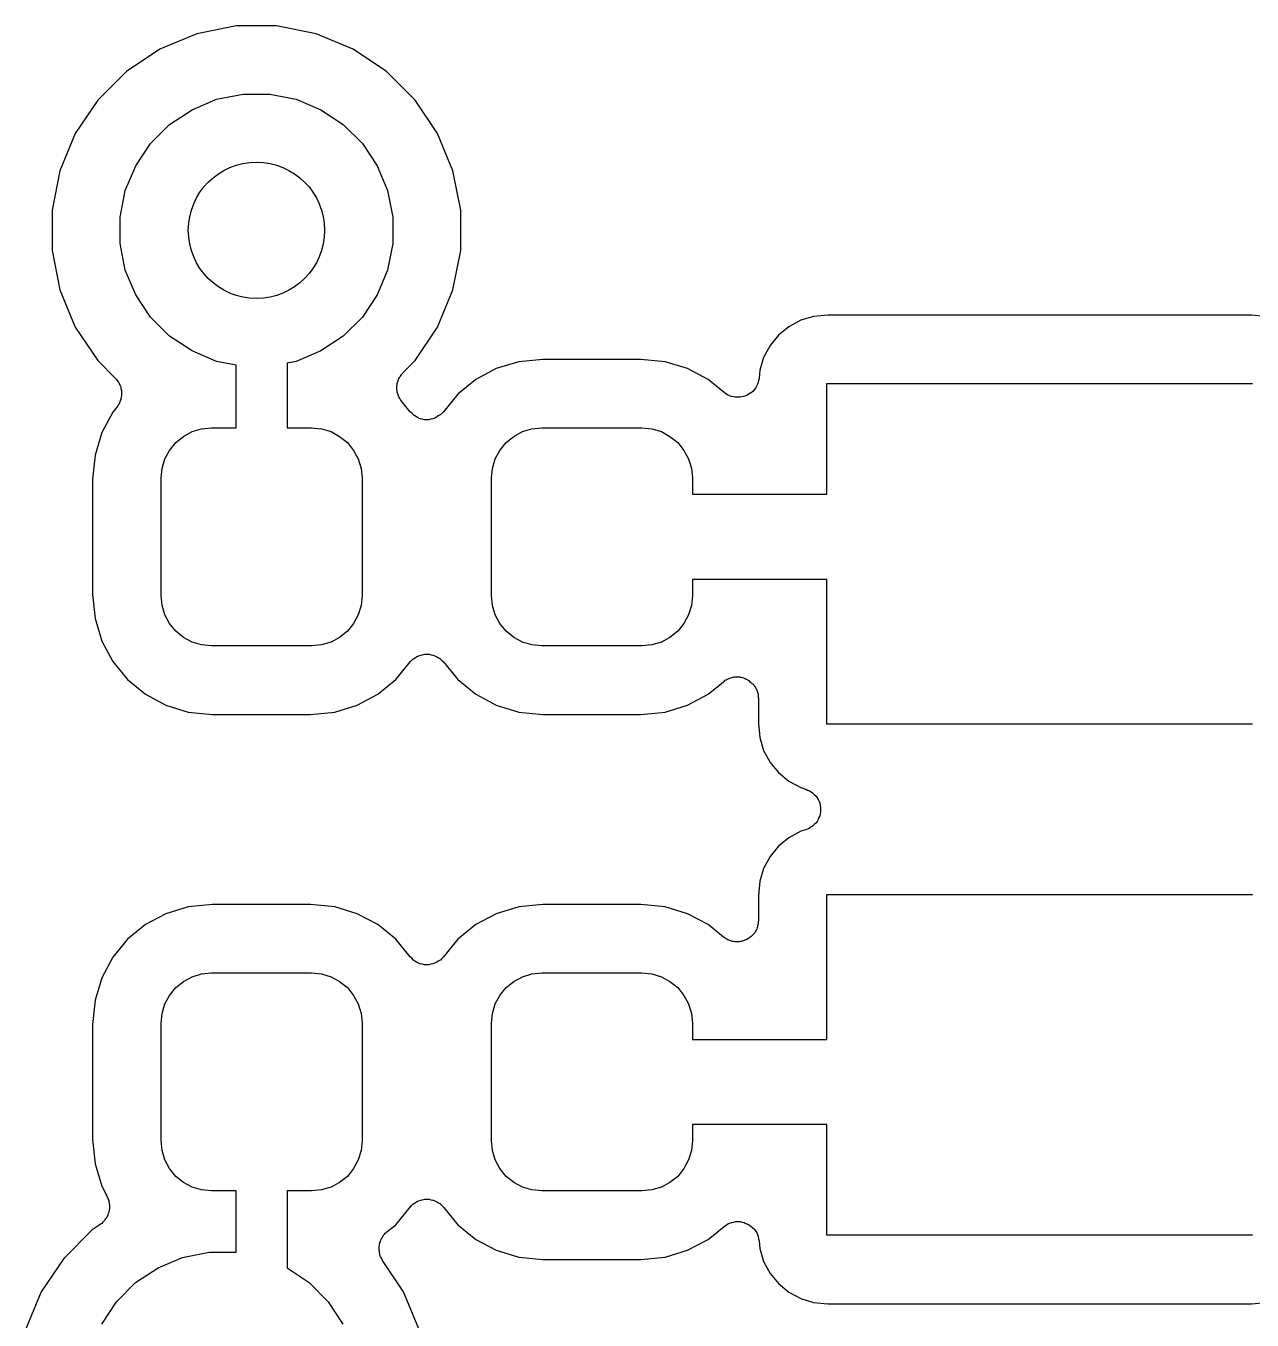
# Model space of a CAD drawing. Extents: x 113.2 to 188.8, y -123.8 to -78.2.
# Drawn here: x 151.323 to 154.923, y -115.399 to -111.6 of the extents above; entities that cross this region are included whole.
import ezdxf

# ---------------------------------------------------------------- set-up
doc = ezdxf.new("R2010")
doc.units = 0
doc.layers.add('BLACK', color=7, linetype='CONTINUOUS')

msp = doc.modelspace()

# ---------------------------------------------------------------- linework, layer by layer
at = {"layer": 'BLACK', "linetype": 'CONTINUOUS'}
for p, q in [((151.941, -111.6), (151.825, -111.623)), ((152.059, -111.6), (151.941, -111.6)), ((152.175, -111.623), (152.059, -111.6)), ((151.825, -111.623), (151.716, -111.668)), ((152.284, -111.668), (152.175, -111.623)), ((151.716, -111.668), (151.618, -111.734)), ((152.382, -111.734), (152.284, -111.668)), ((151.618, -111.734), (151.534, -111.818)), ((152.466, -111.818), (152.382, -111.734)), ((151.883, -111.815), (151.961, -111.8)), ((151.961, -111.8), (152.039, -111.8)), ((152.039, -111.8), (152.117, -111.815)), ((151.534, -111.818), (151.468, -111.916)), ((151.811, -111.846), (151.883, -111.815)), ((152.117, -111.815), (152.189, -111.846)), ((152.532, -111.916), (152.466, -111.818)), ((151.745, -111.889), (151.811, -111.846)), ((152.189, -111.846), (152.255, -111.889)), ((151.468, -111.916), (151.423, -112.025)), ((151.689, -111.945), (151.745, -111.889)), ((152.255, -111.889), (152.311, -111.945)), ((152.577, -112.025), (152.532, -111.916)), ((151.646, -112.011), (151.689, -111.945)), ((152.311, -111.945), (152.354, -112.011)), ((151.423, -112.025), (151.4, -112.141)), ((151.615, -112.083), (151.646, -112.011)), ((152.354, -112.011), (152.385, -112.083)), ((152.6, -112.141), (152.577, -112.025)), ((151.6, -112.161), (151.615, -112.083)), ((152.385, -112.083), (152.4, -112.161)), ((151.4, -112.141), (151.4, -112.259)), ((152.6, -112.259), (152.6, -112.141)), ((151.6, -112.239), (151.6, -112.161)), ((152.4, -112.161), (152.4, -112.239)), ((151.4, -112.259), (151.423, -112.375)), ((151.615, -112.317), (151.6, -112.239)), ((152.4, -112.239), (152.385, -112.317)), ((152.577, -112.375), (152.6, -112.259)), ((151.646, -112.389), (151.615, -112.317)), ((152.385, -112.317), (152.354, -112.389)), ((151.423, -112.375), (151.468, -112.484)), ((151.689, -112.455), (151.646, -112.389)), ((152.354, -112.389), (152.311, -112.455)), ((152.532, -112.484), (152.577, -112.375)), ((153.678, -112.449), (153.636, -112.453)), ((154.922, -112.449), (153.678, -112.449)), ((154.964, -112.453), (154.922, -112.449)), ((151.468, -112.484), (151.534, -112.582)), ((151.745, -112.511), (151.689, -112.455)), ((152.311, -112.455), (152.255, -112.511)), ((152.466, -112.582), (152.532, -112.484)), ((153.563, -112.483), (153.533, -112.508)), ((153.598, -112.464), (153.563, -112.483)), ((153.636, -112.453), (153.598, -112.464)), ((151.811, -112.554), (151.745, -112.511)), ((152.255, -112.511), (152.189, -112.554)), ((153.533, -112.508), (153.508, -112.538)), ((151.883, -112.585), (151.811, -112.554)), ((152.189, -112.554), (152.117, -112.585)), ((153.508, -112.538), (153.489, -112.573)), ((151.534, -112.582), (151.586, -112.635)), ((151.94, -112.596), (151.883, -112.585)), ((151.94, -112.78), (151.94, -112.596)), ((152.117, -112.585), (152.09, -112.59)), ((152.09, -112.59), (152.09, -112.78)), ((152.43, -112.618), (152.466, -112.582)), ((152.77, -112.586), (152.704, -112.606)), ((152.841, -112.579), (152.77, -112.586)), ((153.129, -112.579), (152.841, -112.579)), ((153.2, -112.586), (153.129, -112.579)), ((153.266, -112.606), (153.2, -112.586)), ((153.489, -112.573), (153.478, -112.611)), ((151.586, -112.635), (151.587, -112.635)), ((151.587, -112.635), (151.588, -112.637)), ((151.588, -112.637), (151.59, -112.639)), ((151.59, -112.639), (151.592, -112.642)), ((152.416, -112.641), (152.417, -112.638)), ((152.417, -112.638), (152.418, -112.635)), ((152.418, -112.635), (152.42, -112.632)), ((152.42, -112.632), (152.421, -112.63)), ((152.421, -112.63), (152.423, -112.628)), ((152.423, -112.628), (152.425, -112.625)), ((152.425, -112.625), (152.427, -112.622)), ((152.427, -112.622), (152.429, -112.62)), ((152.429, -112.62), (152.43, -112.618)), ((152.644, -112.638), (152.591, -112.681)), ((152.704, -112.606), (152.644, -112.638)), ((153.326, -112.638), (153.266, -112.606)), ((153.373, -112.676), (153.326, -112.638)), ((153.476, -112.635), (153.474, -112.641)), ((153.478, -112.611), (153.476, -112.634)), ((153.476, -112.634), (153.476, -112.635)), ((153.476, -112.635), (153.476, -112.635)), ((153.476, -112.635), (153.476, -112.635)), ((153.476, -112.635), (153.476, -112.635)), ((151.592, -112.642), (151.594, -112.645)), ((151.594, -112.645), (151.596, -112.647)), ((151.596, -112.647), (151.597, -112.65)), ((151.597, -112.65), (151.598, -112.653)), ((151.598, -112.653), (151.6, -112.656)), ((151.6, -112.656), (151.601, -112.658)), ((151.601, -112.658), (151.602, -112.661)), ((151.602, -112.661), (151.602, -112.664)), ((151.602, -112.664), (151.603, -112.667)), ((151.603, -112.667), (151.604, -112.67)), ((151.604, -112.67), (151.604, -112.673)), ((151.604, -112.673), (151.604, -112.676)), ((151.604, -112.676), (151.604, -112.68)), ((152.412, -112.656), (152.413, -112.653)), ((152.412, -112.659), (152.412, -112.656)), ((152.412, -112.662), (152.412, -112.659)), ((152.412, -112.665), (152.412, -112.662)), ((152.412, -112.668), (152.412, -112.665)), ((152.413, -112.671), (152.412, -112.668)), ((152.413, -112.65), (152.414, -112.647)), ((152.413, -112.653), (152.413, -112.65)), ((152.413, -112.674), (152.413, -112.671)), ((152.414, -112.677), (152.413, -112.674)), ((152.414, -112.647), (152.415, -112.644)), ((152.415, -112.68), (152.414, -112.677)), ((152.415, -112.644), (152.416, -112.641)), ((153.378, -112.68), (153.373, -112.676)), ((153.452, -112.677), (153.447, -112.68)), ((153.453, -112.677), (153.452, -112.677)), ((153.457, -112.673), (153.453, -112.677)), ((153.453, -112.677), (153.453, -112.677)), ((153.461, -112.668), (153.457, -112.673)), ((153.465, -112.663), (153.461, -112.668)), ((153.461, -112.668), (153.461, -112.668)), ((153.461, -112.668), (153.461, -112.668)), ((153.468, -112.658), (153.465, -112.663)), ((153.471, -112.652), (153.468, -112.658)), ((153.468, -112.658), (153.468, -112.658)), ((153.468, -112.658), (153.468, -112.658)), ((153.473, -112.647), (153.471, -112.652)), ((153.474, -112.641), (153.473, -112.647)), ((153.473, -112.647), (153.473, -112.647)), ((153.473, -112.647), (153.473, -112.647)), ((153.675, -112.975), (153.675, -112.65)), ((153.675, -112.65), (154.925, -112.65)), ((151.592, -112.716), (151.59, -112.719)), ((151.594, -112.714), (151.592, -112.716)), ((151.595, -112.711), (151.594, -112.714)), ((151.597, -112.709), (151.595, -112.711)), ((151.598, -112.706), (151.597, -112.709)), ((151.599, -112.704), (151.598, -112.706)), ((151.6, -112.7), (151.599, -112.704)), ((151.602, -112.697), (151.6, -112.7)), ((151.603, -112.692), (151.602, -112.695)), ((151.602, -112.695), (151.602, -112.697)), ((151.604, -112.685), (151.603, -112.689)), ((151.603, -112.689), (151.603, -112.692)), ((151.604, -112.68), (151.604, -112.682)), ((151.604, -112.682), (151.604, -112.685)), ((152.416, -112.683), (152.415, -112.68)), ((152.417, -112.686), (152.416, -112.683)), ((152.418, -112.689), (152.417, -112.686)), ((152.419, -112.691), (152.418, -112.689)), ((152.421, -112.694), (152.419, -112.691)), ((152.422, -112.697), (152.421, -112.694)), ((152.424, -112.699), (152.422, -112.697)), ((152.426, -112.702), (152.424, -112.699)), ((152.451, -112.733), (152.426, -112.702)), ((152.426, -112.702), (152.426, -112.702)), ((152.591, -112.681), (152.549, -112.733)), ((153.383, -112.683), (153.378, -112.68)), ((153.389, -112.686), (153.383, -112.683)), ((153.383, -112.683), (153.383, -112.683)), ((153.383, -112.683), (153.383, -112.683)), ((153.394, -112.688), (153.389, -112.686)), ((153.395, -112.688), (153.394, -112.688)), ((153.401, -112.689), (153.395, -112.688)), ((153.395, -112.688), (153.395, -112.688)), ((153.406, -112.69), (153.401, -112.689)), ((153.407, -112.69), (153.406, -112.69)), ((153.413, -112.69), (153.407, -112.69)), ((153.407, -112.69), (153.407, -112.69)), ((153.419, -112.69), (153.413, -112.69)), ((153.425, -112.689), (153.419, -112.69)), ((153.419, -112.69), (153.419, -112.69)), ((153.419, -112.69), (153.419, -112.69)), ((153.431, -112.688), (153.425, -112.689)), ((153.436, -112.686), (153.431, -112.688)), ((153.431, -112.688), (153.431, -112.688)), ((153.431, -112.688), (153.431, -112.688)), ((153.442, -112.684), (153.436, -112.686)), ((153.447, -112.68), (153.442, -112.683)), ((153.442, -112.683), (153.442, -112.683)), ((153.442, -112.683), (153.442, -112.684)), ((151.578, -112.734), (151.546, -112.794)), ((151.59, -112.719), (151.578, -112.734)), ((152.456, -112.737), (152.451, -112.733)), ((152.46, -112.741), (152.456, -112.737)), ((152.46, -112.742), (152.46, -112.741)), ((152.46, -112.741), (152.46, -112.741)), ((152.465, -112.745), (152.46, -112.742)), ((152.47, -112.748), (152.465, -112.745)), ((152.476, -112.751), (152.47, -112.748)), ((152.47, -112.748), (152.47, -112.748)), ((152.47, -112.748), (152.47, -112.748)), ((152.481, -112.753), (152.476, -112.751)), ((152.482, -112.753), (152.481, -112.753)), ((152.481, -112.753), (152.481, -112.753)), ((152.487, -112.754), (152.482, -112.753)), ((152.493, -112.756), (152.487, -112.754)), ((152.512, -112.754), (152.506, -112.756)), ((152.518, -112.753), (152.512, -112.754)), ((152.524, -112.751), (152.518, -112.753)), ((152.518, -112.753), (152.518, -112.753)), ((152.518, -112.753), (152.518, -112.753)), ((152.529, -112.749), (152.524, -112.751)), ((152.534, -112.745), (152.529, -112.749)), ((152.529, -112.749), (152.529, -112.749)), ((152.529, -112.749), (152.529, -112.749)), ((152.539, -112.742), (152.534, -112.745)), ((152.54, -112.742), (152.539, -112.742)), ((152.539, -112.742), (152.539, -112.742)), ((152.544, -112.738), (152.54, -112.742)), ((152.548, -112.734), (152.544, -112.738)), ((152.549, -112.733), (152.548, -112.733)), ((152.548, -112.733), (152.548, -112.733)), ((152.548, -112.733), (152.548, -112.733)), ((152.548, -112.733), (152.548, -112.734)), ((151.786, -112.805), (151.811, -112.791)), ((151.811, -112.791), (151.839, -112.783)), ((151.839, -112.783), (151.868, -112.78)), ((151.868, -112.78), (151.94, -112.78)), ((152.09, -112.78), (152.162, -112.78)), ((152.162, -112.78), (152.191, -112.783)), ((152.191, -112.783), (152.219, -112.791)), ((152.219, -112.791), (152.244, -112.805)), ((152.494, -112.756), (152.493, -112.756)), ((152.493, -112.756), (152.493, -112.756)), ((152.5, -112.756), (152.494, -112.756)), ((152.506, -112.756), (152.5, -112.756)), ((152.506, -112.756), (152.506, -112.756)), ((152.506, -112.756), (152.506, -112.756)), ((152.756, -112.805), (152.781, -112.791)), ((152.781, -112.791), (152.809, -112.783)), ((152.809, -112.783), (152.838, -112.78)), ((152.838, -112.78), (153.132, -112.78)), ((153.132, -112.78), (153.161, -112.783)), ((153.161, -112.783), (153.189, -112.791)), ((153.189, -112.791), (153.214, -112.805)), ((151.546, -112.794), (151.526, -112.86)), ((151.745, -112.846), (151.763, -112.823)), ((151.763, -112.823), (151.786, -112.805)), ((152.244, -112.805), (152.267, -112.823)), ((152.267, -112.823), (152.285, -112.846)), ((152.715, -112.846), (152.733, -112.823)), ((152.733, -112.823), (152.756, -112.805)), ((153.214, -112.805), (153.237, -112.823)), ((153.237, -112.823), (153.255, -112.846)), ((151.526, -112.86), (151.519, -112.931)), ((151.731, -112.871), (151.745, -112.846)), ((152.285, -112.846), (152.299, -112.871)), ((152.701, -112.871), (152.715, -112.846)), ((153.255, -112.846), (153.269, -112.871)), ((151.72, -112.927), (151.723, -112.899)), ((151.723, -112.899), (151.731, -112.871)), ((152.299, -112.871), (152.307, -112.899)), ((152.307, -112.899), (152.31, -112.927)), ((152.69, -112.927), (152.693, -112.899)), ((152.693, -112.899), (152.701, -112.871)), ((153.269, -112.871), (153.277, -112.899)), ((153.277, -112.899), (153.28, -112.927)), ((151.519, -112.931), (151.519, -113.269)), ((151.72, -113.272), (151.72, -112.927)), ((152.31, -112.927), (152.31, -113.272)), ((152.69, -113.272), (152.69, -112.927)), ((153.28, -112.927), (153.28, -112.975)), ((153.28, -112.975), (153.675, -112.975)), ((153.675, -113.225), (153.28, -113.225)), ((153.28, -113.225), (153.28, -113.272)), ((153.675, -113.65), (153.675, -113.225)), ((151.519, -113.269), (151.526, -113.34)), ((151.723, -113.301), (151.72, -113.272)), ((152.31, -113.272), (152.307, -113.301)), ((152.693, -113.301), (152.69, -113.272)), ((153.28, -113.272), (153.277, -113.301)), ((151.731, -113.329), (151.723, -113.301)), ((152.307, -113.301), (152.299, -113.329)), ((152.701, -113.329), (152.693, -113.301)), ((153.277, -113.301), (153.269, -113.329)), ((151.526, -113.34), (151.546, -113.406)), ((151.745, -113.354), (151.731, -113.329)), ((151.763, -113.377), (151.745, -113.354)), ((152.285, -113.354), (152.267, -113.377)), ((152.299, -113.329), (152.285, -113.354)), ((152.715, -113.354), (152.701, -113.329)), ((152.733, -113.377), (152.715, -113.354)), ((153.255, -113.354), (153.237, -113.377)), ((153.269, -113.329), (153.255, -113.354)), ((151.786, -113.395), (151.763, -113.377)), ((151.811, -113.409), (151.786, -113.395)), ((152.244, -113.395), (152.219, -113.409)), ((152.267, -113.377), (152.244, -113.395)), ((152.756, -113.395), (152.733, -113.377)), ((152.781, -113.409), (152.756, -113.395)), ((153.214, -113.395), (153.189, -113.409)), ((153.237, -113.377), (153.214, -113.395)), ((151.546, -113.406), (151.578, -113.466)), ((151.839, -113.417), (151.811, -113.409)), ((151.868, -113.42), (151.839, -113.417)), ((152.162, -113.42), (151.868, -113.42)), ((152.191, -113.417), (152.162, -113.42)), ((152.219, -113.409), (152.191, -113.417)), ((152.809, -113.417), (152.781, -113.409)), ((152.838, -113.42), (152.809, -113.417)), ((153.132, -113.42), (152.838, -113.42)), ((153.161, -113.417), (153.132, -113.42)), ((153.189, -113.409), (153.161, -113.417)), ((151.578, -113.466), (151.621, -113.519)), ((152.409, -113.519), (152.451, -113.467)), ((152.451, -113.467), (152.452, -113.467)), ((152.452, -113.466), (152.456, -113.462)), ((152.452, -113.467), (152.452, -113.466)), ((152.452, -113.467), (152.452, -113.467)), ((152.452, -113.467), (152.452, -113.467)), ((152.456, -113.462), (152.46, -113.458)), ((152.46, -113.458), (152.461, -113.458)), ((152.461, -113.458), (152.466, -113.455)), ((152.461, -113.458), (152.461, -113.458)), ((152.466, -113.455), (152.471, -113.451)), ((152.471, -113.451), (152.477, -113.449)), ((152.471, -113.451), (152.471, -113.451)), ((152.471, -113.451), (152.471, -113.451)), ((152.477, -113.449), (152.482, -113.447)), ((152.482, -113.447), (152.488, -113.446)), ((152.482, -113.447), (152.482, -113.447)), ((152.482, -113.447), (152.482, -113.447)), ((152.488, -113.446), (152.494, -113.444)), ((152.494, -113.444), (152.494, -113.444)), ((152.494, -113.444), (152.494, -113.444)), ((152.494, -113.444), (152.5, -113.444)), ((152.5, -113.444), (152.506, -113.444)), ((152.506, -113.444), (152.507, -113.444)), ((152.507, -113.444), (152.507, -113.444)), ((152.507, -113.444), (152.512, -113.446)), ((152.512, -113.446), (152.518, -113.447)), ((152.518, -113.447), (152.519, -113.447)), ((152.519, -113.447), (152.519, -113.447)), ((152.519, -113.447), (152.524, -113.449)), ((152.524, -113.449), (152.53, -113.452)), ((152.53, -113.452), (152.53, -113.452)), ((152.53, -113.452), (152.53, -113.452)), ((152.53, -113.452), (152.535, -113.455)), ((152.535, -113.455), (152.54, -113.458)), ((152.54, -113.458), (152.54, -113.459)), ((152.54, -113.459), (152.54, -113.459)), ((152.54, -113.459), (152.544, -113.463)), ((152.544, -113.463), (152.549, -113.467)), ((152.549, -113.467), (152.591, -113.519)), ((153.39, -113.515), (153.393, -113.514)), ((153.393, -113.514), (153.396, -113.513)), ((153.396, -113.513), (153.399, -113.512)), ((153.399, -113.512), (153.402, -113.512)), ((153.402, -113.512), (153.405, -113.511)), ((153.405, -113.511), (153.408, -113.511)), ((153.408, -113.511), (153.411, -113.511)), ((153.411, -113.511), (153.414, -113.511)), ((153.414, -113.511), (153.418, -113.511)), ((153.418, -113.511), (153.421, -113.512)), ((153.421, -113.512), (153.424, -113.512)), ((153.424, -113.512), (153.427, -113.513)), ((153.427, -113.513), (153.43, -113.514)), ((153.43, -113.514), (153.432, -113.515)), ((151.621, -113.519), (151.674, -113.562)), ((152.356, -113.562), (152.409, -113.519)), ((152.591, -113.519), (152.644, -113.562)), ((153.326, -113.562), (153.371, -113.525)), ((153.371, -113.525), (153.372, -113.525)), ((153.372, -113.525), (153.374, -113.523)), ((153.374, -113.523), (153.376, -113.521)), ((153.376, -113.521), (153.379, -113.52)), ((153.379, -113.52), (153.382, -113.518)), ((153.382, -113.518), (153.385, -113.517)), ((153.385, -113.517), (153.387, -113.516)), ((153.387, -113.516), (153.39, -113.515)), ((153.432, -113.515), (153.435, -113.516)), ((153.435, -113.516), (153.438, -113.518)), ((153.438, -113.518), (153.441, -113.519)), ((153.441, -113.519), (153.443, -113.52)), ((153.443, -113.52), (153.446, -113.522)), ((153.446, -113.522), (153.448, -113.524)), ((153.448, -113.524), (153.451, -113.526)), ((153.451, -113.526), (153.453, -113.528)), ((153.453, -113.528), (153.455, -113.53)), ((153.455, -113.53), (153.458, -113.532)), ((153.458, -113.532), (153.46, -113.534)), ((153.46, -113.534), (153.461, -113.537)), ((153.461, -113.537), (153.463, -113.539)), ((153.463, -113.539), (153.465, -113.542)), ((153.465, -113.542), (153.466, -113.545)), ((153.466, -113.545), (153.468, -113.547)), ((153.468, -113.547), (153.469, -113.55)), ((153.469, -113.55), (153.47, -113.553)), ((151.674, -113.562), (151.734, -113.594)), ((152.296, -113.594), (152.356, -113.562)), ((152.644, -113.562), (152.704, -113.594)), ((153.266, -113.594), (153.326, -113.562)), ((153.47, -113.553), (153.471, -113.556)), ((153.471, -113.556), (153.472, -113.559)), ((153.472, -113.559), (153.473, -113.562)), ((153.473, -113.562), (153.473, -113.565)), ((153.473, -113.565), (153.473, -113.568)), ((153.473, -113.568), (153.473, -113.571)), ((153.473, -113.571), (153.474, -113.574)), ((153.474, -113.574), (153.474, -113.647)), ((151.734, -113.594), (151.8, -113.614)), ((151.8, -113.614), (151.871, -113.621)), ((151.871, -113.621), (152.159, -113.621)), ((152.159, -113.621), (152.23, -113.614)), ((152.23, -113.614), (152.296, -113.594)), ((152.704, -113.594), (152.77, -113.614)), ((152.77, -113.614), (152.841, -113.621)), ((152.841, -113.621), (153.129, -113.621)), ((153.129, -113.621), (153.2, -113.614)), ((153.2, -113.614), (153.266, -113.594)), ((153.474, -113.647), (153.478, -113.689)), ((154.925, -113.65), (153.675, -113.65)), ((153.478, -113.689), (153.489, -113.727)), ((153.489, -113.727), (153.508, -113.762)), ((153.508, -113.762), (153.533, -113.792)), ((153.533, -113.792), (153.563, -113.817)), ((153.563, -113.817), (153.598, -113.836)), ((153.598, -113.836), (153.612, -113.84)), ((153.612, -113.84), (153.613, -113.84)), ((153.613, -113.84), (153.613, -113.84)), ((153.613, -113.84), (153.613, -113.84)), ((153.613, -113.84), (153.613, -113.84)), ((153.613, -113.84), (153.618, -113.843)), ((153.618, -113.843), (153.624, -113.845)), ((153.624, -113.845), (153.624, -113.845)), ((153.624, -113.845), (153.624, -113.845)), ((153.624, -113.845), (153.629, -113.848)), ((153.629, -113.848), (153.634, -113.852)), ((153.634, -113.852), (153.634, -113.852)), ((153.634, -113.852), (153.634, -113.852)), ((153.634, -113.852), (153.638, -113.856)), ((153.638, -113.856), (153.643, -113.861)), ((153.643, -113.861), (153.643, -113.861)), ((153.643, -113.861), (153.643, -113.861)), ((153.643, -113.861), (153.646, -113.866)), ((153.646, -113.866), (153.649, -113.871)), ((153.649, -113.871), (153.649, -113.871)), ((153.649, -113.871), (153.649, -113.871)), ((153.649, -113.871), (153.652, -113.877)), ((153.652, -113.877), (153.654, -113.882)), ((153.654, -113.882), (153.654, -113.882)), ((153.654, -113.882), (153.654, -113.882)), ((153.654, -113.882), (153.655, -113.888)), ((153.655, -113.888), (153.656, -113.894)), ((153.656, -113.894), (153.656, -113.894)), ((153.656, -113.894), (153.656, -113.894)), ((153.656, -113.894), (153.656, -113.901)), ((153.649, -113.93), (153.646, -113.935)), ((153.651, -113.924), (153.649, -113.93)), ((153.649, -113.93), (153.649, -113.93)), ((153.649, -113.93), (153.649, -113.93)), ((153.654, -113.919), (153.651, -113.924)), ((153.655, -113.913), (153.654, -113.919)), ((153.654, -113.919), (153.654, -113.919)), ((153.654, -113.919), (153.654, -113.919)), ((153.656, -113.907), (153.655, -113.913)), ((153.656, -113.901), (153.656, -113.906)), ((153.656, -113.906), (153.656, -113.907)), ((153.656, -113.907), (153.656, -113.907)), ((153.598, -113.964), (153.563, -113.983)), ((153.612, -113.96), (153.598, -113.964)), ((153.617, -113.958), (153.612, -113.96)), ((153.623, -113.956), (153.617, -113.958)), ((153.628, -113.952), (153.623, -113.955)), ((153.623, -113.955), (153.623, -113.955)), ((153.623, -113.955), (153.623, -113.956)), ((153.633, -113.949), (153.628, -113.952)), ((153.638, -113.944), (153.633, -113.949)), ((153.633, -113.949), (153.633, -113.949)), ((153.633, -113.949), (153.633, -113.949)), ((153.642, -113.94), (153.638, -113.944)), ((153.646, -113.935), (153.642, -113.94)), ((153.642, -113.94), (153.642, -113.94)), ((153.642, -113.94), (153.642, -113.94)), ((153.563, -113.983), (153.533, -114.008)), ((153.508, -114.038), (153.489, -114.073)), ((153.533, -114.008), (153.508, -114.038)), ((153.489, -114.073), (153.478, -114.111)), ((153.478, -114.111), (153.474, -114.153)), ((153.474, -114.153), (153.474, -114.226)), ((153.675, -114.575), (153.675, -114.15)), ((153.675, -114.15), (154.925, -114.15)), ((151.8, -114.186), (151.734, -114.206)), ((151.871, -114.179), (151.8, -114.186)), ((152.159, -114.179), (151.871, -114.179)), ((152.23, -114.186), (152.159, -114.179)), ((152.296, -114.206), (152.23, -114.186)), ((152.77, -114.186), (152.704, -114.206)), ((152.841, -114.179), (152.77, -114.186)), ((153.129, -114.179), (152.841, -114.179)), ((153.2, -114.186), (153.129, -114.179)), ((153.266, -114.206), (153.2, -114.186)), ((151.734, -114.206), (151.674, -114.238)), ((152.356, -114.238), (152.296, -114.206)), ((152.704, -114.206), (152.644, -114.238)), ((153.326, -114.238), (153.266, -114.206)), ((153.474, -114.227), (153.473, -114.23)), ((153.473, -114.23), (153.473, -114.233)), ((153.473, -114.233), (153.473, -114.236)), ((153.474, -114.226), (153.474, -114.227)), ((151.674, -114.238), (151.621, -114.281)), ((152.409, -114.281), (152.356, -114.238)), ((152.644, -114.238), (152.591, -114.281)), ((153.371, -114.275), (153.326, -114.238)), ((153.453, -114.273), (153.45, -114.275)), ((153.455, -114.271), (153.453, -114.273)), ((153.457, -114.268), (153.455, -114.271)), ((153.459, -114.266), (153.457, -114.268)), ((153.461, -114.264), (153.459, -114.266)), ((153.463, -114.262), (153.461, -114.264)), ((153.464, -114.259), (153.463, -114.262)), ((153.466, -114.256), (153.464, -114.259)), ((153.467, -114.253), (153.466, -114.256)), ((153.469, -114.251), (153.467, -114.253)), ((153.47, -114.248), (153.469, -114.251)), ((153.471, -114.245), (153.47, -114.248)), ((153.472, -114.239), (153.471, -114.242)), ((153.471, -114.242), (153.471, -114.245)), ((153.473, -114.236), (153.472, -114.239)), ((151.621, -114.281), (151.578, -114.334)), ((152.451, -114.333), (152.409, -114.281)), ((152.591, -114.281), (152.549, -114.333)), ((153.373, -114.276), (153.371, -114.275)), ((153.376, -114.278), (153.373, -114.276)), ((153.379, -114.28), (153.376, -114.278)), ((153.381, -114.281), (153.379, -114.28)), ((153.384, -114.283), (153.381, -114.281)), ((153.387, -114.284), (153.384, -114.283)), ((153.39, -114.285), (153.387, -114.284)), ((153.393, -114.286), (153.39, -114.285)), ((153.395, -114.287), (153.393, -114.286)), ((153.398, -114.288), (153.395, -114.287)), ((153.401, -114.288), (153.398, -114.288)), ((153.405, -114.289), (153.401, -114.288)), ((153.408, -114.289), (153.405, -114.289)), ((153.41, -114.289), (153.408, -114.289)), ((153.414, -114.289), (153.41, -114.289)), ((153.417, -114.289), (153.414, -114.289)), ((153.42, -114.288), (153.417, -114.289)), ((153.423, -114.288), (153.42, -114.288)), ((153.426, -114.287), (153.423, -114.288)), ((153.429, -114.286), (153.426, -114.287)), ((153.432, -114.285), (153.429, -114.286)), ((153.434, -114.284), (153.432, -114.285)), ((153.437, -114.283), (153.434, -114.284)), ((153.44, -114.282), (153.437, -114.283)), ((153.443, -114.28), (153.44, -114.282)), ((153.445, -114.279), (153.443, -114.28)), ((153.448, -114.277), (153.445, -114.279)), ((153.45, -114.275), (153.448, -114.277)), ((151.578, -114.334), (151.546, -114.394)), ((152.456, -114.337), (152.451, -114.333)), ((152.46, -114.341), (152.456, -114.337)), ((152.46, -114.342), (152.46, -114.341)), ((152.46, -114.341), (152.46, -114.341)), ((152.465, -114.345), (152.46, -114.342)), ((152.47, -114.348), (152.465, -114.345)), ((152.476, -114.351), (152.47, -114.348)), ((152.47, -114.348), (152.47, -114.348)), ((152.47, -114.348), (152.47, -114.348)), ((152.529, -114.349), (152.523, -114.351)), ((152.534, -114.345), (152.529, -114.349)), ((152.529, -114.349), (152.529, -114.349)), ((152.529, -114.349), (152.529, -114.349)), ((152.539, -114.342), (152.534, -114.345)), ((152.54, -114.342), (152.539, -114.342)), ((152.539, -114.342), (152.539, -114.342)), ((152.544, -114.338), (152.54, -114.342)), ((152.548, -114.334), (152.544, -114.338)), ((152.549, -114.333), (152.548, -114.333)), ((152.548, -114.333), (152.548, -114.333)), ((152.548, -114.333), (152.548, -114.333)), ((152.548, -114.333), (152.548, -114.334)), ((151.811, -114.391), (151.839, -114.383)), ((151.839, -114.383), (151.868, -114.38)), ((151.868, -114.38), (152.162, -114.38)), ((152.162, -114.38), (152.191, -114.383)), ((152.191, -114.383), (152.219, -114.391)), ((152.481, -114.353), (152.476, -114.351)), ((152.482, -114.353), (152.481, -114.353)), ((152.481, -114.353), (152.481, -114.353)), ((152.487, -114.354), (152.482, -114.353)), ((152.493, -114.356), (152.487, -114.354)), ((152.494, -114.356), (152.493, -114.356)), ((152.493, -114.356), (152.493, -114.356)), ((152.499, -114.356), (152.494, -114.356)), ((152.506, -114.356), (152.499, -114.356)), ((152.512, -114.354), (152.506, -114.356)), ((152.506, -114.356), (152.506, -114.356)), ((152.506, -114.356), (152.506, -114.356)), ((152.518, -114.353), (152.512, -114.354)), ((152.523, -114.351), (152.518, -114.353)), ((152.518, -114.353), (152.518, -114.353)), ((152.518, -114.353), (152.518, -114.353)), ((152.781, -114.391), (152.809, -114.383)), ((152.809, -114.383), (152.838, -114.38)), ((152.838, -114.38), (153.132, -114.38)), ((153.132, -114.38), (153.161, -114.383)), ((153.161, -114.383), (153.189, -114.391)), ((151.546, -114.394), (151.526, -114.46)), ((151.745, -114.446), (151.763, -114.423)), ((151.763, -114.423), (151.786, -114.405)), ((151.786, -114.405), (151.811, -114.391)), ((152.219, -114.391), (152.244, -114.405)), ((152.244, -114.405), (152.267, -114.423)), ((152.267, -114.423), (152.285, -114.446)), ((152.715, -114.446), (152.733, -114.423)), ((152.733, -114.423), (152.756, -114.405)), ((152.756, -114.405), (152.781, -114.391)), ((153.189, -114.391), (153.214, -114.405)), ((153.214, -114.405), (153.237, -114.423)), ((153.237, -114.423), (153.255, -114.446)), ((151.526, -114.46), (151.519, -114.531)), ((151.731, -114.471), (151.745, -114.446)), ((152.285, -114.446), (152.299, -114.471)), ((152.701, -114.471), (152.715, -114.446)), ((153.255, -114.446), (153.269, -114.471)), ((151.72, -114.527), (151.723, -114.499)), ((151.723, -114.499), (151.731, -114.471)), ((152.299, -114.471), (152.307, -114.499)), ((152.307, -114.499), (152.31, -114.527)), ((152.69, -114.527), (152.693, -114.499)), ((152.693, -114.499), (152.701, -114.471)), ((153.269, -114.471), (153.277, -114.499)), ((153.277, -114.499), (153.28, -114.527)), ((151.519, -114.531), (151.519, -114.869)), ((151.72, -114.872), (151.72, -114.527)), ((152.31, -114.527), (152.31, -114.872)), ((152.69, -114.872), (152.69, -114.527)), ((153.28, -114.527), (153.28, -114.575)), ((153.28, -114.575), (153.675, -114.575)), ((153.675, -114.825), (153.28, -114.825)), ((153.28, -114.825), (153.28, -114.872)), ((153.675, -115.15), (153.675, -114.825)), ((151.519, -114.869), (151.526, -114.94)), ((151.723, -114.901), (151.72, -114.872)), ((152.31, -114.872), (152.307, -114.901)), ((152.693, -114.901), (152.69, -114.872)), ((153.28, -114.872), (153.277, -114.901)), ((151.731, -114.929), (151.723, -114.901)), ((152.307, -114.901), (152.299, -114.929)), ((152.701, -114.929), (152.693, -114.901)), ((153.277, -114.901), (153.269, -114.929)), ((151.526, -114.94), (151.546, -115.006)), ((151.745, -114.954), (151.731, -114.929)), ((151.763, -114.977), (151.745, -114.954)), ((152.285, -114.954), (152.267, -114.977)), ((152.299, -114.929), (152.285, -114.954)), ((152.715, -114.954), (152.701, -114.929)), ((152.733, -114.977), (152.715, -114.954)), ((153.255, -114.954), (153.237, -114.977)), ((153.269, -114.929), (153.255, -114.954)), ((151.786, -114.995), (151.763, -114.977)), ((151.811, -115.009), (151.786, -114.995)), ((152.244, -114.995), (152.219, -115.009)), ((152.267, -114.977), (152.244, -114.995)), ((152.756, -114.995), (152.733, -114.977)), ((152.781, -115.009), (152.756, -114.995)), ((153.214, -114.995), (153.189, -115.009)), ((153.237, -114.977), (153.214, -114.995)), ((151.546, -115.006), (151.562, -115.036)), ((151.839, -115.017), (151.811, -115.009)), ((151.868, -115.02), (151.839, -115.017)), ((151.94, -115.02), (151.868, -115.02)), ((151.94, -115.2), (151.94, -115.02)), ((152.162, -115.02), (152.09, -115.02)), ((152.09, -115.02), (152.09, -115.246)), ((152.191, -115.017), (152.162, -115.02)), ((152.219, -115.009), (152.191, -115.017)), ((152.809, -115.017), (152.781, -115.009)), ((152.838, -115.02), (152.809, -115.017)), ((153.132, -115.02), (152.838, -115.02)), ((153.161, -115.017), (153.132, -115.02)), ((153.189, -115.009), (153.161, -115.017)), ((151.562, -115.036), (151.562, -115.037)), ((151.562, -115.037), (151.563, -115.04)), ((151.563, -115.04), (151.565, -115.042)), ((151.565, -115.042), (151.565, -115.045)), ((151.565, -115.045), (151.567, -115.048)), ((151.567, -115.048), (151.567, -115.051)), ((151.567, -115.051), (151.568, -115.054)), ((151.568, -115.054), (151.568, -115.057)), ((151.568, -115.057), (151.569, -115.06)), ((151.569, -115.06), (151.569, -115.063)), ((151.569, -115.063), (151.569, -115.066)), ((151.569, -115.066), (151.569, -115.069)), ((151.569, -115.069), (151.569, -115.073)), ((152.409, -115.119), (152.451, -115.067)), ((152.451, -115.067), (152.452, -115.067)), ((152.452, -115.066), (152.456, -115.062)), ((152.452, -115.067), (152.452, -115.066)), ((152.452, -115.067), (152.452, -115.067)), ((152.452, -115.067), (152.452, -115.067)), ((152.456, -115.062), (152.46, -115.058)), ((152.46, -115.058), (152.461, -115.058)), ((152.461, -115.058), (152.466, -115.055)), ((152.461, -115.058), (152.461, -115.058)), ((152.466, -115.055), (152.471, -115.051)), ((152.471, -115.051), (152.477, -115.049)), ((152.471, -115.051), (152.471, -115.051)), ((152.471, -115.051), (152.471, -115.051)), ((152.477, -115.049), (152.482, -115.047)), ((152.482, -115.047), (152.488, -115.046)), ((152.482, -115.047), (152.482, -115.047)), ((152.482, -115.047), (152.482, -115.047)), ((152.488, -115.046), (152.494, -115.044)), ((152.494, -115.044), (152.494, -115.044)), ((152.494, -115.044), (152.494, -115.044)), ((152.494, -115.044), (152.5, -115.044)), ((152.5, -115.044), (152.506, -115.044)), ((152.506, -115.044), (152.507, -115.044)), ((152.507, -115.044), (152.507, -115.044)), ((152.507, -115.044), (152.512, -115.046)), ((152.512, -115.046), (152.518, -115.047)), ((152.518, -115.047), (152.519, -115.047)), ((152.519, -115.047), (152.519, -115.047)), ((152.519, -115.047), (152.524, -115.049)), ((152.524, -115.049), (152.53, -115.052)), ((152.53, -115.052), (152.53, -115.052)), ((152.53, -115.052), (152.53, -115.052)), ((152.53, -115.052), (152.535, -115.055)), ((152.535, -115.055), (152.54, -115.058)), ((152.54, -115.058), (152.54, -115.059)), ((152.54, -115.059), (152.54, -115.059)), ((152.54, -115.059), (152.544, -115.063)), ((152.544, -115.063), (152.549, -115.067)), ((152.549, -115.067), (152.591, -115.119)), ((151.553, -115.108), (151.551, -115.11)), ((151.555, -115.106), (151.553, -115.108)), ((151.556, -115.103), (151.555, -115.106)), ((151.559, -115.101), (151.556, -115.103)), ((151.56, -115.098), (151.559, -115.101)), ((151.561, -115.096), (151.56, -115.098)), ((151.563, -115.093), (151.561, -115.096)), ((151.564, -115.09), (151.563, -115.093)), ((151.565, -115.087), (151.564, -115.09)), ((151.566, -115.085), (151.565, -115.087)), ((151.567, -115.081), (151.566, -115.085)), ((151.568, -115.078), (151.567, -115.081)), ((151.569, -115.073), (151.568, -115.075)), ((151.568, -115.075), (151.568, -115.078)), ((151.518, -115.134), (151.434, -115.218)), ((151.541, -115.118), (151.518, -115.134)), ((151.543, -115.116), (151.541, -115.118)), ((151.546, -115.115), (151.543, -115.116)), ((151.548, -115.112), (151.546, -115.115)), ((151.551, -115.11), (151.548, -115.112)), ((152.374, -115.149), (152.376, -115.147)), ((152.376, -115.147), (152.378, -115.144)), ((152.378, -115.144), (152.381, -115.142)), ((152.381, -115.142), (152.383, -115.14)), ((152.383, -115.14), (152.409, -115.119)), ((152.591, -115.119), (152.644, -115.162)), ((153.326, -115.162), (153.373, -115.124)), ((153.373, -115.124), (153.374, -115.123)), ((153.374, -115.123), (153.379, -115.12)), ((153.374, -115.123), (153.374, -115.123)), ((153.374, -115.123), (153.374, -115.123)), ((153.374, -115.123), (153.374, -115.123)), ((153.379, -115.12), (153.384, -115.116)), ((153.384, -115.116), (153.39, -115.114)), ((153.384, -115.116), (153.384, -115.116)), ((153.384, -115.116), (153.384, -115.116)), ((153.39, -115.114), (153.395, -115.112)), ((153.395, -115.112), (153.395, -115.112)), ((153.395, -115.112), (153.396, -115.112)), ((153.396, -115.112), (153.402, -115.111)), ((153.402, -115.111), (153.407, -115.11)), ((153.407, -115.11), (153.407, -115.11)), ((153.407, -115.11), (153.408, -115.11)), ((153.408, -115.11), (153.414, -115.11)), ((153.414, -115.11), (153.42, -115.11)), ((153.42, -115.11), (153.42, -115.11)), ((153.42, -115.11), (153.42, -115.11)), ((153.42, -115.11), (153.426, -115.111)), ((153.426, -115.111), (153.432, -115.112)), ((153.432, -115.112), (153.432, -115.112)), ((153.432, -115.112), (153.432, -115.112)), ((153.432, -115.112), (153.437, -115.115)), ((153.437, -115.115), (153.443, -115.117)), ((153.443, -115.117), (153.443, -115.117)), ((153.443, -115.117), (153.443, -115.117)), ((153.443, -115.117), (153.448, -115.12)), ((153.448, -115.12), (153.453, -115.124)), ((153.453, -115.124), (153.453, -115.124)), ((153.453, -115.124), (153.453, -115.124)), ((153.453, -115.124), (153.457, -115.128)), ((153.457, -115.128), (153.462, -115.132)), ((153.462, -115.132), (153.462, -115.133)), ((153.462, -115.133), (153.462, -115.133)), ((153.462, -115.133), (153.465, -115.137)), ((153.465, -115.137), (153.469, -115.143)), ((153.469, -115.143), (153.469, -115.143)), ((153.469, -115.143), (153.469, -115.143)), ((153.469, -115.143), (153.471, -115.148)), ((152.36, -115.183), (152.361, -115.179)), ((152.36, -115.185), (152.36, -115.183)), ((152.36, -115.188), (152.36, -115.185)), ((152.361, -115.176), (152.362, -115.173)), ((152.361, -115.179), (152.361, -115.176)), ((152.362, -115.171), (152.364, -115.168)), ((152.362, -115.173), (152.362, -115.171)), ((152.364, -115.168), (152.365, -115.164)), ((152.365, -115.164), (152.366, -115.162)), ((152.366, -115.162), (152.367, -115.159)), ((152.367, -115.159), (152.369, -115.157)), ((152.369, -115.157), (152.371, -115.154)), ((152.371, -115.154), (152.372, -115.151)), ((152.372, -115.151), (152.374, -115.149)), ((152.644, -115.162), (152.704, -115.194)), ((153.266, -115.194), (153.326, -115.162)), ((153.471, -115.148), (153.473, -115.154)), ((153.473, -115.154), (153.473, -115.154)), ((153.473, -115.154), (153.473, -115.154)), ((153.473, -115.154), (153.474, -115.16)), ((153.474, -115.16), (153.476, -115.166)), ((153.476, -115.166), (153.478, -115.189)), ((154.925, -115.15), (153.675, -115.15)), ((151.434, -115.218), (151.368, -115.316)), ((151.711, -115.246), (151.783, -115.215)), ((151.783, -115.215), (151.861, -115.2)), ((151.861, -115.2), (151.939, -115.2)), ((151.939, -115.2), (151.94, -115.2)), ((152.36, -115.192), (152.36, -115.188)), ((152.36, -115.195), (152.36, -115.192)), ((152.361, -115.198), (152.36, -115.195)), ((152.361, -115.2), (152.361, -115.198)), ((152.362, -115.204), (152.361, -115.2)), ((152.362, -115.207), (152.362, -115.204)), ((152.363, -115.21), (152.362, -115.207)), ((152.364, -115.212), (152.363, -115.21)), ((152.366, -115.215), (152.364, -115.212)), ((152.367, -115.218), (152.366, -115.215)), ((152.369, -115.221), (152.367, -115.218)), ((152.37, -115.223), (152.369, -115.221)), ((152.37, -115.224), (152.37, -115.223)), ((152.704, -115.194), (152.77, -115.214)), ((152.77, -115.214), (152.841, -115.221)), ((152.841, -115.221), (153.129, -115.221)), ((153.129, -115.221), (153.2, -115.214)), ((153.2, -115.214), (153.266, -115.194)), ((153.478, -115.189), (153.489, -115.227)), ((151.645, -115.289), (151.711, -115.246)), ((152.09, -115.246), (152.155, -115.289)), ((152.432, -115.316), (152.37, -115.224)), ((153.489, -115.227), (153.508, -115.262)), ((151.589, -115.345), (151.645, -115.289)), ((152.155, -115.289), (152.211, -115.345)), ((153.508, -115.262), (153.533, -115.292)), ((153.533, -115.292), (153.563, -115.317)), ((151.368, -115.316), (151.323, -115.425)), ((152.477, -115.425), (152.432, -115.316)), ((153.563, -115.317), (153.598, -115.336)), ((153.598, -115.336), (153.636, -115.347)), ((151.546, -115.411), (151.589, -115.345)), ((152.211, -115.345), (152.254, -115.411)), ((153.636, -115.347), (153.678, -115.351)), ((153.678, -115.351), (154.922, -115.351)), ((154.922, -115.351), (154.964, -115.347))]:
    msp.add_line(p, q, dxfattribs=at)
at = {"layer": 'BLACK'}
msp.add_circle((152, -112.2), 0.2, dxfattribs=at)

doc.saveas('drawing.dxf')
